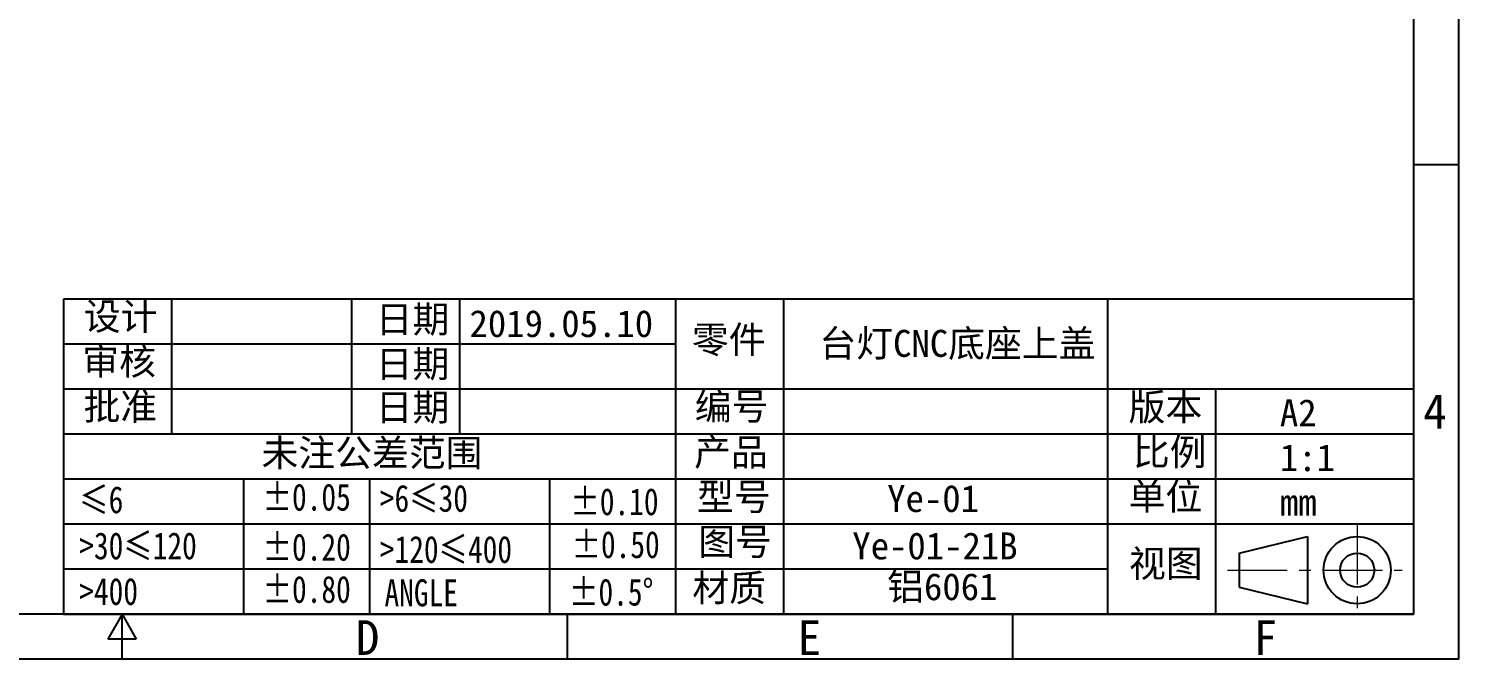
# Model space of a CAD drawing. Header units: millimetres. Extents: x 1791 to 2848, y -3889 to -2778.
# Drawn here: x 2122.5 to 2503.8, y -3888.8 to -3720.4 of the extents above; entities that cross this region are included whole.
import ezdxf

# ---------------------------------------------------------------- set-up
doc = ezdxf.new("R2010")
doc.units = ezdxf.units.MM
doc.linetypes.add('CENTER', pattern=[50.8, 31.75, -6.35, 6.35, -6.35])
doc.layers.add('0 @ 1', color=7, linetype='Continuous')
doc.layers.add('CEN', color=3, linetype='CENTER', lineweight=20)
doc.styles.add('PC_TEXTSTYLE', font='', dxfattribs={"width": 0.8})
doc.styles.get("Standard").update_dxf_attribs({"font": 'txt.shx'})
doc.styles.add('宋体', font='')
doc.styles.get('PC_TEXTSTYLE').set_extended_font_data('SimSun')
doc.styles.get('宋体').set_extended_font_data('SimSun')

# ---------------------------------------------------------------- blocks, each defined once
blk = doc.blocks.new('A$C61A56A23')
for p, q in [((-5, 55), (0, 55)), ((-148.5, -0.02), (-148.5, 5)), ((-99, -0.02), (-99, 5)), ((-49.5, -0.02), (-49.5, 5))]:
    blk.add_line(p, q)
at = {"color": 7, "linetype": 'Continuous'}
for p, q in [((-148.5, 5), (-150.09, 2.25)), ((-148.5, 5), (-146.91, 2.25)), ((-146.91, 2.25), (-150.09, 2.25))]:
    blk.add_line(p, q, dxfattribs=at)
for points in [[(-297, 210), (0, 210), (0, 0), (-297, 0)], [(-292, 205), (-5, 205), (-5, 5), (-292, 5)]]:
    blk.add_lwpolyline(points, close=True)
at = {"color": 7, "linetype": 'Continuous', "char_height": 3.86, "width": 2.6745, "attachment_point": 2, "style": '宋体'}
for s, insert in [('4', (-2.61, 29.5)), ('D', (-121.21, 4.34)), ('E', (-72.11, 4.34)), ('F', (-21.44, 4.34))]:
    blk.add_mtext(s, dxfattribs=dict(at, insert=insert))

msp = doc.modelspace()

# ---------------------------------------------------------------- linework, layer by layer
at = {"color": 7, "linetype": 'Continuous'}
for p, q in [((2131.83, -3792.67), (2131.83, -3876.71)), ((2491.83, -3792.67), (2131.83, -3792.67)), ((2160.63, -3792.67), (2160.63, -3828.69)), ((2208.63, -3792.67), (2208.63, -3828.69)), ((2237.43, -3792.67), (2237.43, -3828.69)), ((2295.03, -3792.67), (2295.03, -3876.71)), ((2323.83, -3792.67), (2323.83, -3876.71)), ((2410.23, -3792.67), (2410.23, -3876.71)), ((2295.03, -3804.68), (2131.83, -3804.68)), ((2491.83, -3816.69), (2131.83, -3816.69)), ((2439.03, -3816.69), (2439.03, -3876.71)), ((2491.83, -3828.69), (2131.83, -3828.69)), ((2491.83, -3840.7), (2131.83, -3840.7)), ((2179.83, -3840.7), (2179.83, -3876.71)), ((2213.43, -3840.7), (2213.43, -3876.71)), ((2261.43, -3840.7), (2261.43, -3876.71)), ((2491.83, -3852.7), (2131.83, -3852.7)), ((2410.23, -3864.71), (2131.83, -3864.71))]:
    msp.add_line(p, q, dxfattribs=at)
for p, q in [((2445.35, -3860.38), (2463.58, -3855.98)), ((2463.58, -3855.98), (2463.58, -3873.91)), ((2445.35, -3860.38), (2445.35, -3869.52)), ((2445.35, -3869.52), (2463.58, -3873.91)), ((2131.83, -3876.71), (2491.83, -3876.71))]:
    msp.add_line(p, q)
for radius in [8.97, 4.57]:
    msp.add_circle((2476.84, -3864.95), radius)
at = {"layer": 'CEN', "color": 1, "linetype": 'CENTER', "lineweight": 15, "ltscale": 0.5}
for p, q in [((2476.84, -3852.88), (2476.84, -3876.99)), ((2442.27, -3864.95), (2488.87, -3864.95))]:
    msp.add_line(p, q, dxfattribs=at)

# ---------------------------------------------------------------- block references
at = {"xscale": 2.4, "yscale": 2.4, "zscale": 2.4}
msp.add_blockref('A$C61A56A23', (2503.83, -3888.71), dxfattribs=at)

# ---------------------------------------------------------------- texts
at = {"color": 7, "linetype": 'Continuous', "char_height": 7.2}
for s, insert, width, attachment_point in [('{\\fFangSong_GB2312|b0|i0|c134|p49;设计}', (2137.23, -3793.63), 23.394, 1), ('{\\fFangSong_GB2312|b0|i0|c134|p49;日期}', (2215.09, -3794.37), 23.394, 1), ('{\\fSimSun|b0|i0|c134|p2;2019.05.10}', (2240.1, -3795.54), 38.9021, 1), ('{\\fFangSong_GB2312|b0|i0|c134|p49;零件}', (2299.42, -3799.82), 19.9382, 1), ('{\\fSimSun|b0|i0|c134|p2;台灯CNC底座上盖}', (2333.42, -3800.83), 81.6779, 1), ('{\\fFangSong_GB2312|b0|i0|c134|p49;审核}', (2136.85, -3805.61), 23.394, 1), ('{\\fFangSong_GB2312|b0|i0|c134|p49;日期}', (2215.09, -3806.29), 23.394, 1), ('{\\fFangSong_GB2312|b0|i0|c134|p49;批准}', (2137.17, -3817.65), 23.394, 1), ('{\\fFangSong_GB2312|b0|i0|c134|p49;编号}', (2300.18, -3817.62), 22.0338, 1), ('{\\fFangSong_GB2312|b0|i0|c134|p49;版本}', (2415.88, -3817.8), 22.0338, 1), ('{\\fFangSong_GB2312|b0|i0|c134|p49;日期}', (2215.09, -3817.88), 23.394, 1), ('未注公差范围', (2214.09, -3830.04), 163.7402, 2), ('{\\fFangSong_GB2312|b0|i0|c134|p49;产品}', (2300.01, -3829.85), 19.3389, 1), ('{\\fFangSong_GB2312|b0|i0|c134|p49;比例}', (2417.02, -3829.79), 20.537, 1), ('{\\fSimSun|b0|i0|c134|p2;1:1}', (2456.22, -3831.32), 12.9674, 1), ('{\\fFangSong_GB2312|b0|i0|c134|p49;型号}', (2300.78, -3841.75), 21.7345, 1), ('{\\fSimSun|b0|i0|c134|p2;Ye-01}', (2351.49, -3842.22), 75.4744, 1), ('{\\fFangSong_GB2312|b0|i0|c134|p49;单位}', (2415.88, -3841.65), 21.7345, 1), ('{\\fSimSun|b0|i0|c134|p2;mm}', (2456.22, -3843.18), 12.9674, 1), ('{\\fSimSun|b0|i0|c134|p2;mm}', (2456.22, -3843.18), 12.9674, 1), ('{\\fFangSong_GB2312|b0|i0|c134|p49;图号}', (2301.1, -3853.74), 21.1357, 1), ('{\\fSimSun|b0|i0|c134|p2;Ye-01-21B}', (2342.19, -3854.86), 75.4744, 1), ('{\\fFangSong_GB2312|b0|i0|c134|p49;视图}', (2415.98, -3859.56), 31.0972, 1), ('{\\fFangSong_GB2312|b0|i0|c134|p49;材质}', (2299.53, -3866.07), 31.7756, 1), ('{\\fSimSun|b0|i0|c134|p2;铝6061}', (2351.49, -3865.74), 75.4744, 1)]:
    msp.add_mtext(s, dxfattribs=dict(at, insert=insert, width=width, attachment_point=attachment_point))
at = {"color": 7, "linetype": 'Continuous', "char_height": 7.2, "style": 'PC_TEXTSTYLE'}
for s, insert, width, attachment_point in [('{\\fSimSun|b0|i0|c134|p2;≤6}', (2136.03, -3842.54), 39.2222, 1), ('%%P0.05', (2196.69, -3841.85), 32.2096, 2), ('>6≤30', (2216.19, -3842.16), 38.7119, 1), ('%%P0.10', (2278.77, -3843.06), 31.0132, 2), ('>30≤120', (2136.03, -3854.85), 39.2222, 1), ('%%P0.20', (2196.69, -3855.19), 32.3409, 2), ('%%P0.50', (2279.08, -3854.51), 32.4687, 2), ('>120≤400', (2216.19, -3855.8), 42.6368, 1), ('%%P0.80', (2196.69, -3866.46), 31.1445, 2), ('>400', (2136.03, -3867.02), 37.9824, 1), ('ANGLE', (2217.44, -3867.38), 28.6558, 1), ('%%P0.5%%D', (2277.91, -3867.19), 36.8604, 2)]:
    msp.add_mtext(s, dxfattribs=dict(at, insert=insert, width=width, attachment_point=attachment_point))
at = {"layer": '0 @ 1', "color": 7, "linetype": 'Continuous', "insert": (2456.22, -3819.33), "char_height": 7.2, "width": 12.9674, "attachment_point": 1}
msp.add_mtext('{\\fSimSun|b0|i0|c134|p2;A2}', dxfattribs=at)

doc.saveas('drawing.dxf')
